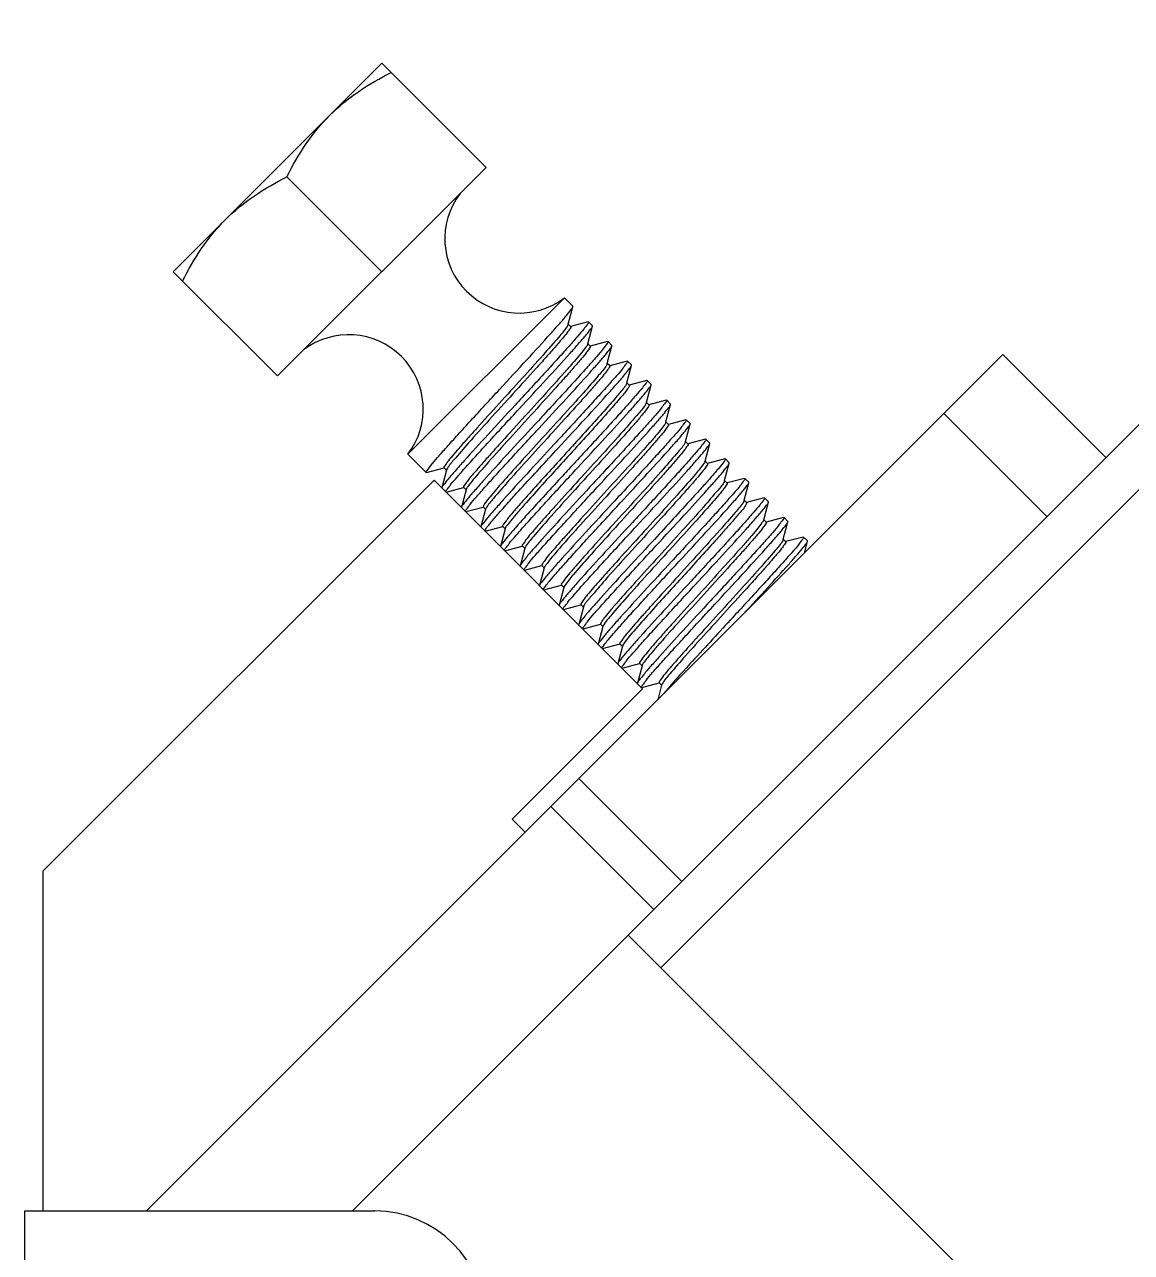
# Model space of a CAD drawing. Extents: x 69728788 to 150676229, y 20327566 to 43663798.
# Drawn here: x 75458370.5 to 75458643.9, y 20754488 to 20754791.3 of the extents above; entities that cross this region are included whole.
import ezdxf

# ---------------------------------------------------------------- set-up
doc = ezdxf.new("R2010")
doc.units = 0
doc.header["$LTSCALE"] = 1000
doc.header["$MEASUREMENT"] = 0
doc.layers.get('0').update_dxf_attribs({"linetype": 'CONTINUOUS'})
doc.layers.add('02___PRT_ALL_AXES', color=7, linetype='CONTINUOUS')
doc.layers.add('03___PRT_ALL_CURVES', color=7, linetype='CONTINUOUS')

msp = doc.modelspace()

# ---------------------------------------------------------------- linework, layer by layer
at = {"color": 7, "linetype": 'Continuous'}
for p, q in [((75458451.44, 20754498.23), (75459859.08, 20755905.86)), ((75459867.12, 20755897.81), (75458527.61, 20754558.3)), ((75458432.96, 20754704.48), (75458484.47, 20754755.99)), ((75458504.75, 20754717.26), (75458505.9, 20754721.59)), ((75458505.9, 20754721.59), (75458505.9, 20754721.69)), ((75458504.73, 20754717.18), (75458504.49, 20754716.72)), ((75458504.73, 20754717.18), (75458504.75, 20754717.26)), ((75458505.36, 20754716.65), (75458504.75, 20754717.26)), ((75458509.66, 20754717.84), (75458505.35, 20754716.69)), ((75458509.66, 20754717.84), (75458509.76, 20754717.83)), ((75458510.73, 20754716.76), (75458510.73, 20754716.86)), ((75458509.58, 20754712.43), (75458510.73, 20754716.76)), ((75458509.56, 20754712.35), (75458509.53, 20754712.29)), ((75458509.56, 20754712.35), (75458509.58, 20754712.43)), ((75458510.19, 20754711.82), (75458509.58, 20754712.43)), ((75458514.49, 20754713.01), (75458510.18, 20754711.86)), ((75458514.41, 20754707.6), (75458515.56, 20754711.93)), ((75458514.49, 20754713.01), (75458514.59, 20754713)), ((75458515.56, 20754711.93), (75458515.56, 20754712.03)), ((75458519.32, 20754708.18), (75458515.01, 20754707.03)), ((75458519.32, 20754708.18), (75458519.42, 20754708.17)), ((75458514.39, 20754707.52), (75458514.22, 20754707.18)), ((75458514.39, 20754707.52), (75458514.41, 20754707.6)), ((75458515.02, 20754706.99), (75458514.41, 20754707.6)), ((75458519.24, 20754702.77), (75458520.39, 20754707.1)), ((75458520.39, 20754707.1), (75458520.39, 20754707.2)), ((75458519.22, 20754702.69), (75458519.24, 20754702.77)), ((75458519.85, 20754702.16), (75458519.24, 20754702.77)), ((75458524.15, 20754703.35), (75458519.84, 20754702.2)), ((75458524.07, 20754697.95), (75458525.22, 20754702.28)), ((75458524.15, 20754703.35), (75458524.25, 20754703.34)), ((75458525.22, 20754702.28), (75458525.21, 20754702.37)), ((75458524.04, 20754697.86), (75458523.93, 20754697.62)), ((75458524.04, 20754697.86), (75458524.07, 20754697.95)), ((75458524.68, 20754697.33), (75458524.07, 20754697.95)), ((75458528.98, 20754698.52), (75458524.67, 20754697.37)), ((75458528.9, 20754693.12), (75458530.05, 20754697.45)), ((75458528.98, 20754698.52), (75458529.08, 20754698.51)), ((75458530.05, 20754697.45), (75458530.04, 20754697.54)), ((75458528.87, 20754693.03), (75458528.9, 20754693.12)), ((75458529.51, 20754692.5), (75458528.9, 20754693.12)), ((75458533.81, 20754693.69), (75458529.5, 20754692.54)), ((75458533.73, 20754688.29), (75458534.88, 20754692.62)), ((75458533.81, 20754693.69), (75458533.91, 20754693.68)), ((75458534.88, 20754692.62), (75458534.87, 20754692.72)), ((75458533.7, 20754688.2), (75458533.64, 20754688.04)), ((75458533.7, 20754688.2), (75458533.73, 20754688.29)), ((75458534.34, 20754687.67), (75458533.73, 20754688.29)), ((75458538.64, 20754688.86), (75458534.33, 20754687.71)), ((75458538.56, 20754683.46), (75458539.71, 20754687.79)), ((75458538.64, 20754688.86), (75458538.74, 20754688.85)), ((75458539.71, 20754687.79), (75458539.7, 20754687.89)), ((75458538.53, 20754683.37), (75458538.56, 20754683.46)), ((75458539.17, 20754682.84), (75458538.56, 20754683.46)), ((75458543.47, 20754684.03), (75458539.16, 20754682.88)), ((75458543.47, 20754684.03), (75458543.57, 20754684.02)), ((75458469.77, 20754680.63), (75458469.68, 20754680.64)), ((75458469.77, 20754680.63), (75458474.08, 20754681.78)), ((75458474.69, 20754681.21), (75458473.53, 20754676.88)), ((75458474.07, 20754681.82), (75458474.69, 20754681.21)), ((75458474.71, 20754681.29), (75458474.69, 20754681.21)), ((75458474.76, 20754681.43), (75458474.71, 20754681.29)), ((75458543.39, 20754678.63), (75458544.54, 20754682.96)), ((75458544.54, 20754682.96), (75458544.53, 20754683.06)), ((75458471.6, 20754678.72), (75458375, 20754582.13)), ((75458523.11, 20754627.21), (75458471.6, 20754678.72)), ((75458543.36, 20754678.54), (75458543.33, 20754678.46)), ((75458543.36, 20754678.54), (75458543.39, 20754678.63)), ((75458544, 20754678.01), (75458543.39, 20754678.63)), ((75458548.3, 20754679.2), (75458543.99, 20754678.05)), ((75458548.21, 20754673.8), (75458549.37, 20754678.13)), ((75458548.3, 20754679.2), (75458548.4, 20754679.19)), ((75458549.37, 20754678.13), (75458549.36, 20754678.23)), ((75458474.6, 20754675.8), (75458478.91, 20754676.95)), ((75458479.52, 20754676.38), (75458478.36, 20754672.05)), ((75458478.9, 20754676.99), (75458479.52, 20754676.38)), ((75458479.54, 20754676.46), (75458479.52, 20754676.38)), ((75458553.13, 20754674.37), (75458548.82, 20754673.22)), ((75458553.13, 20754674.37), (75458553.23, 20754674.36)), ((75458479.43, 20754670.98), (75458483.74, 20754672.12)), ((75458484.35, 20754671.55), (75458483.19, 20754667.22)), ((75458483.73, 20754672.16), (75458484.35, 20754671.55)), ((75458484.37, 20754671.63), (75458484.35, 20754671.55)), ((75458484.47, 20754671.85), (75458484.37, 20754671.63)), ((75458548.19, 20754673.71), (75458548.01, 20754673.34)), ((75458548.19, 20754673.71), (75458548.21, 20754673.8)), ((75458548.83, 20754673.18), (75458548.21, 20754673.8)), ((75458553.04, 20754668.97), (75458554.2, 20754673.3)), ((75458554.2, 20754673.3), (75458554.19, 20754673.4)), ((75458553.02, 20754668.88), (75458553.04, 20754668.97)), ((75458553.66, 20754668.35), (75458553.04, 20754668.97)), ((75458557.96, 20754669.54), (75458553.65, 20754668.39)), ((75458557.87, 20754664.14), (75458559.03, 20754668.47)), ((75458557.96, 20754669.54), (75458558.06, 20754669.53)), ((75458559.03, 20754668.47), (75458559.02, 20754668.57)), ((75458484.26, 20754666.15), (75458488.57, 20754667.29)), ((75458489.18, 20754666.72), (75458488.02, 20754662.39)), ((75458488.56, 20754667.33), (75458489.18, 20754666.72)), ((75458489.2, 20754666.8), (75458489.18, 20754666.72)), ((75458489.09, 20754661.32), (75458493.4, 20754662.47)), ((75458493.39, 20754662.5), (75458494, 20754661.89)), ((75458494.18, 20754662.29), (75458494.03, 20754661.97)), ((75458557.85, 20754664.05), (75458557.73, 20754663.78)), ((75458557.85, 20754664.05), (75458557.87, 20754664.14)), ((75458558.49, 20754663.53), (75458557.87, 20754664.14)), ((75458562.79, 20754664.71), (75458558.48, 20754663.56)), ((75458562.79, 20754664.71), (75458562.89, 20754664.7)), ((75458563.09, 20754660.74), (75458563.86, 20754663.64)), ((75458563.86, 20754663.64), (75458563.85, 20754663.74)), ((75458494, 20754661.89), (75458492.85, 20754657.56)), ((75458494.03, 20754661.97), (75458494, 20754661.89)), ((75458493.92, 20754656.49), (75458498.23, 20754657.64)), ((75458498.83, 20754657.06), (75458497.68, 20754652.73)), ((75458498.22, 20754657.67), (75458498.83, 20754657.06)), ((75458498.86, 20754657.14), (75458498.83, 20754657.06)), ((75458498.87, 20754657.19), (75458498.86, 20754657.14)), ((75458498.75, 20754651.66), (75458503.06, 20754652.81)), ((75458503.66, 20754652.23), (75458502.51, 20754647.9)), ((75458503.05, 20754652.84), (75458503.66, 20754652.23)), ((75458503.69, 20754652.31), (75458503.66, 20754652.23)), ((75458503.91, 20754652.74), (75458503.69, 20754652.31)), ((75458503.58, 20754646.83), (75458507.89, 20754647.98)), ((75458508.49, 20754647.4), (75458507.34, 20754643.07)), ((75458507.88, 20754648.01), (75458508.49, 20754647.4)), ((75458508.52, 20754647.48), (75458508.49, 20754647.4)), ((75458508.56, 20754647.6), (75458508.52, 20754647.48)), ((75458508.41, 20754642), (75458512.72, 20754643.15)), ((75458513.32, 20754642.57), (75458512.17, 20754638.24)), ((75458512.71, 20754643.18), (75458513.32, 20754642.57)), ((75458513.35, 20754642.65), (75458513.32, 20754642.57)), ((75458513.24, 20754637.17), (75458517.55, 20754638.32)), ((75458517.54, 20754638.35), (75458518.15, 20754637.74)), ((75458518.26, 20754638.02), (75458518.17, 20754637.83)), ((75458518.15, 20754637.74), (75458517, 20754633.41)), ((75458518.17, 20754637.83), (75458518.15, 20754637.74)), ((75458518.07, 20754632.34), (75458522.38, 20754633.49)), ((75458522.98, 20754632.91), (75458521.83, 20754628.58)), ((75458522.37, 20754633.52), (75458522.98, 20754632.91)), ((75458523, 20754633), (75458522.98, 20754632.91)), ((75458490.91, 20754595.01), (75458523.11, 20754627.21)), ((75458522.9, 20754627.51), (75458527.21, 20754628.66)), ((75458527.81, 20754628.08), (75458526.86, 20754624.52)), ((75458527.2, 20754628.7), (75458527.81, 20754628.08)), ((75458527.83, 20754628.17), (75458527.81, 20754628.08)), ((75458527.97, 20754628.46), (75458527.83, 20754628.17)), ((75458400.57, 20754498.23), (75458500.48, 20754598.13)), ((75458375, 20754582.13), (75458375, 20754498.23)), ((75458519.56, 20754566.35), (75458664.45, 20754421.46)), ((75458370.45, 20754498.23), (75458370.45, 20754470.91)), ((75458370.45, 20754498.23), (75458456.96, 20754498.23))]:
    msp.add_line(p, q, dxfattribs=at)
msp.add_arc((75458456.96, 20754470.91), 27.32, 0, 90, dxfattribs=at)
for points, knots in [([(75458487.79, 20754701.17), (75458490.05, 20754703.62), (75458494.27, 20754708.19), (75458499.24, 20754713.62), (75458502.48, 20754717.28), (75458504.21, 20754719.24), (75458505.26, 20754720.62), (75458505.83, 20754721.32), (75458505.9, 20754721.59)], [0, 0, 0, 0, 0.366987, 0.682924, 0.80758, 0.903953, 0.968736, 1, 1, 1, 1]), ([(75458509.76, 20754717.83), (75458509.89, 20754717.69), (75458509.17, 20754716.93), (75458508.51, 20754715.86), (75458506.72, 20754713.87), (75458504.56, 20754711.39), (75458501.79, 20754708.34), (75458497.46, 20754703.59), (75458494.02, 20754699.87), (75458491.65, 20754697.3)], [0, 0, 0, 0, 0.020708, 0.077983, 0.170431, 0.294627, 0.445851, 0.618321, 1, 1, 1, 1]), ([(75458504.49, 20754716.72), (75458503.88, 20754715.79), (75458501.85, 20754713.44), (75458498.15, 20754709.18), (75458493.19, 20754703.73), (75458487.74, 20754697.74), (75458483.2, 20754692.75), (75458479.9, 20754689.07), (75458477.84, 20754686.74), (75458476.24, 20754684.85), (75458474.95, 20754683.34), (75458474.44, 20754682.53), (75458473.97, 20754681.92), (75458474.07, 20754681.82)], [0, 0, 0, 0, 0.072363, 0.199916, 0.366036, 0.548896, 0.724445, 0.80214, 0.869602, 0.924606, 0.965356, 0.990588, 1, 1, 1, 1]), ([(75458505.36, 20754716.65), (75458505.47, 20754716.54), (75458504.96, 20754715.9), (75458504.43, 20754715.05), (75458503.06, 20754713.45), (75458501.37, 20754711.47), (75458499.2, 20754709.02), (75458495.75, 20754705.18), (75458491.05, 20754700.02), (75458485.48, 20754693.9), (75458480.52, 20754688.47), (75458477.09, 20754684.38), (75458475.17, 20754682.27), (75458474.76, 20754681.43)], [0, 0, 0, 0, 0.009839, 0.036333, 0.079083, 0.136673, 0.207107, 0.287924, 0.469092, 0.654946, 0.819591, 0.940125, 1, 1, 1, 1]), ([(75458492.62, 20754696.34), (75458494.88, 20754698.79), (75458499.1, 20754703.36), (75458504.07, 20754708.79), (75458507.31, 20754712.45), (75458509.04, 20754714.41), (75458510.09, 20754715.79), (75458510.66, 20754716.49), (75458510.73, 20754716.76)], [0, 0, 0, 0, 0.366985, 0.682926, 0.807582, 0.903954, 0.968735, 1, 1, 1, 1]), ([(75458509.53, 20754712.29), (75458509.42, 20754712), (75458508.89, 20754711.29), (75458507.22, 20754709.16), (75458503.91, 20754705.43), (75458499.03, 20754699.99), (75458493.42, 20754693.84), (75458488.67, 20754688.63), (75458485.17, 20754684.73), (75458482.97, 20754682.25), (75458481.25, 20754680.24), (75458479.86, 20754678.62), (75458479.31, 20754677.75), (75458478.79, 20754677.1), (75458478.9, 20754676.99)], [0, 0, 0, 0, 0.01954, 0.055965, 0.174215, 0.338344, 0.525128, 0.70809, 0.789909, 0.861301, 0.919725, 0.963121, 0.990022, 1, 1, 1, 1]), ([(75458510.19, 20754711.82), (75458510.3, 20754711.71), (75458509.77, 20754711.05), (75458509.22, 20754710.17), (75458507.8, 20754708.52), (75458506.05, 20754706.47), (75458503.81, 20754703.95), (75458500.27, 20754700.01), (75458495.47, 20754694.74), (75458489.83, 20754688.55), (75458485.47, 20754683.72), (75458482.6, 20754680.44), (75458481.07, 20754678.65), (75458480.12, 20754677.39), (75458479.61, 20754676.72), (75458479.54, 20754676.46)], [0, 0, 0, 0, 0.010127, 0.037465, 0.081553, 0.140871, 0.213288, 0.296179, 0.481055, 0.668827, 0.832398, 0.897509, 0.948219, 0.982731, 1, 1, 1, 1]), ([(75458514.59, 20754713), (75458514.72, 20754712.86), (75458514, 20754712.1), (75458513.34, 20754711.03), (75458511.55, 20754709.04), (75458509.39, 20754706.56), (75458506.62, 20754703.51), (75458502.29, 20754698.76), (75458498.85, 20754695.04), (75458496.48, 20754692.47)], [0, 0, 0, 0, 0.020698, 0.077963, 0.170406, 0.294601, 0.445828, 0.618308, 1, 1, 1, 1]), ([(75458497.45, 20754691.51), (75458499.71, 20754693.96), (75458503.93, 20754698.53), (75458508.9, 20754703.96), (75458512.14, 20754707.62), (75458513.86, 20754709.58), (75458514.91, 20754710.96), (75458515.49, 20754711.66), (75458515.56, 20754711.93)], [0, 0, 0, 0, 0.366983, 0.682928, 0.807583, 0.903953, 0.968735, 1, 1, 1, 1]), ([(75458519.42, 20754708.17), (75458519.55, 20754708.04), (75458518.83, 20754707.27), (75458518.17, 20754706.2), (75458516.38, 20754704.21), (75458514.22, 20754701.73), (75458511.45, 20754698.68), (75458507.12, 20754693.93), (75458503.68, 20754690.21), (75458501.31, 20754687.64)], [0, 0, 0, 0, 0.020684, 0.077939, 0.170374, 0.294568, 0.445799, 0.618289, 1, 1, 1, 1]), ([(75458514.22, 20754707.18), (75458513.66, 20754706.27), (75458511.68, 20754703.98), (75458508.04, 20754699.77), (75458503.09, 20754694.33), (75458497.6, 20754688.3), (75458493.01, 20754683.26), (75458489.66, 20754679.52), (75458487.57, 20754677.16), (75458485.94, 20754675.24), (75458484.63, 20754673.71), (75458484.11, 20754672.88), (75458483.63, 20754672.27), (75458483.73, 20754672.16)], [0, 0, 0, 0, 0.068613, 0.194078, 0.359772, 0.543536, 0.720764, 0.79939, 0.867737, 0.92351, 0.964855, 0.990462, 1, 1, 1, 1]), ([(75458515.02, 20754706.99), (75458515.13, 20754706.88), (75458514.63, 20754706.26), (75458514.1, 20754705.41), (75458512.76, 20754703.84), (75458511.1, 20754701.89), (75458508.96, 20754699.48), (75458505.56, 20754695.69), (75458500.9, 20754690.58), (75458495.37, 20754684.5), (75458490.41, 20754679.06), (75458486.88, 20754674.92), (75458484.94, 20754672.72), (75458484.47, 20754671.85)], [0, 0, 0, 0, 0.009704, 0.035798, 0.077917, 0.13469, 0.204187, 0.284019, 0.463422, 0.648344, 0.813467, 0.936218, 1, 1, 1, 1]), ([(75458502.27, 20754686.68), (75458504.54, 20754689.13), (75458508.76, 20754693.7), (75458513.73, 20754699.13), (75458516.97, 20754702.79), (75458518.69, 20754704.75), (75458519.74, 20754706.13), (75458520.32, 20754706.83), (75458520.39, 20754707.1)], [0, 0, 0, 0, 0.366983, 0.68293, 0.807584, 0.903952, 0.968735, 1, 1, 1, 1]), ([(75458519.22, 20754702.69), (75458519.09, 20754702.24), (75458518.06, 20754701.09), (75458516.28, 20754698.79), (75458513.37, 20754695.56), (75458509.8, 20754691.56), (75458505.74, 20754687.11), (75458500.34, 20754681.17), (75458496.32, 20754676.76), (75458493.77, 20754673.88)], [0, 0, 0, 0, 0.036598, 0.115229, 0.230387, 0.373585, 0.534194, 0.700279, 1, 1, 1, 1]), ([(75458519.85, 20754702.16), (75458519.92, 20754702.1), (75458519.69, 20754701.7), (75458519.36, 20754701.19), (75458518.61, 20754700.23), (75458517.13, 20754698.44), (75458514.6, 20754695.55), (75458511, 20754691.53), (75458506.84, 20754686.96), (75458501.24, 20754680.82), (75458497.07, 20754676.23), (75458494.42, 20754673.24)], [0, 0, 0, 0, 0.00729, 0.025884, 0.056015, 0.097174, 0.209186, 0.353094, 0.517433, 0.689084, 1, 1, 1, 1]), ([(75458524.25, 20754703.34), (75458524.38, 20754703.21), (75458523.66, 20754702.44), (75458523, 20754701.37), (75458521.21, 20754699.38), (75458519.05, 20754696.9), (75458516.28, 20754693.85), (75458511.95, 20754689.1), (75458508.5, 20754685.38), (75458506.14, 20754682.81)], [0, 0, 0, 0, 0.020669, 0.077915, 0.170343, 0.294534, 0.445768, 0.618267, 1, 1, 1, 1]), ([(75458507.1, 20754681.85), (75458509.37, 20754684.3), (75458513.59, 20754688.87), (75458518.56, 20754694.3), (75458521.8, 20754697.96), (75458523.52, 20754699.93), (75458524.57, 20754701.3), (75458525.15, 20754702), (75458525.22, 20754702.28)], [0, 0, 0, 0, 0.366984, 0.682931, 0.807584, 0.903951, 0.968735, 1, 1, 1, 1]), ([(75458469.68, 20754680.64), (75458469.54, 20754680.78), (75458470.27, 20754681.54), (75458470.92, 20754682.61), (75458472.71, 20754684.6), (75458474.87, 20754687.08), (75458477.64, 20754690.13), (75458481.98, 20754694.88), (75458485.42, 20754698.6), (75458487.79, 20754701.17)], [0, 0, 0, 0, 0.02071, 0.077986, 0.170436, 0.294633, 0.445854, 0.618323, 1, 1, 1, 1]), ([(75458491.65, 20754697.3), (75458489.38, 20754694.85), (75458485.17, 20754690.28), (75458480.19, 20754684.85), (75458476.96, 20754681.19), (75458475.23, 20754679.23), (75458474.18, 20754677.85), (75458473.61, 20754677.15), (75458473.53, 20754676.88)], [0, 0, 0, 0, 0.366988, 0.682923, 0.807579, 0.903953, 0.968736, 1, 1, 1, 1]), ([(75458474.51, 20754675.81), (75458474.37, 20754675.95), (75458475.09, 20754676.71), (75458475.75, 20754677.78), (75458477.54, 20754679.77), (75458479.7, 20754682.25), (75458482.47, 20754685.3), (75458486.81, 20754690.05), (75458490.25, 20754693.77), (75458492.62, 20754696.34)], [0, 0, 0, 0, 0.020667, 0.077912, 0.170345, 0.29454, 0.445769, 0.618261, 1, 1, 1, 1]), ([(75458523.93, 20754697.62), (75458523.44, 20754696.74), (75458521.49, 20754694.53), (75458517.94, 20754690.37), (75458512.98, 20754684.93), (75458507.46, 20754678.86), (75458502.82, 20754673.76), (75458499.42, 20754669.98), (75458497.3, 20754667.58), (75458495.64, 20754665.63), (75458494.3, 20754664.07), (75458493.78, 20754663.23), (75458493.29, 20754662.61), (75458493.39, 20754662.5)], [0, 0, 0, 0, 0.064794, 0.188115, 0.35336, 0.53804, 0.716986, 0.796565, 0.865821, 0.922384, 0.964339, 0.990331, 1, 1, 1, 1]), ([(75458524.68, 20754697.33), (75458524.79, 20754697.23), (75458524.3, 20754696.61), (75458523.78, 20754695.78), (75458522.47, 20754694.24), (75458520.83, 20754692.31), (75458518.73, 20754689.94), (75458515.37, 20754686.19), (75458510.76, 20754681.14), (75458505.26, 20754675.1), (75458500.31, 20754669.65), (75458496.69, 20754665.46), (75458494.72, 20754663.19), (75458494.18, 20754662.29)], [0, 0, 0, 0, 0.009572, 0.035279, 0.076782, 0.13276, 0.201343, 0.280216, 0.457891, 0.641893, 0.807471, 0.932381, 1, 1, 1, 1]), ([(75458529.08, 20754698.51), (75458529.21, 20754698.38), (75458528.49, 20754697.61), (75458527.83, 20754696.54), (75458526.04, 20754694.55), (75458523.88, 20754692.07), (75458521.11, 20754689.02), (75458516.78, 20754684.27), (75458513.33, 20754680.55), (75458510.97, 20754677.99)], [0, 0, 0, 0, 0.020662, 0.077903, 0.170328, 0.294517, 0.445753, 0.618256, 1, 1, 1, 1]), ([(75458511.93, 20754677.02), (75458514.2, 20754679.47), (75458518.42, 20754684.05), (75458523.39, 20754689.47), (75458526.63, 20754693.13), (75458528.35, 20754695.1), (75458529.4, 20754696.47), (75458529.98, 20754697.17), (75458530.05, 20754697.45)], [0, 0, 0, 0, 0.366987, 0.682933, 0.807584, 0.903951, 0.968735, 1, 1, 1, 1]), ([(75458528.87, 20754693.03), (75458528.8, 20754692.77), (75458528.3, 20754692.11), (75458527.34, 20754690.84), (75458525.81, 20754689.05), (75458522.94, 20754685.77), (75458518.58, 20754680.94), (75458512.94, 20754674.75), (75458508.15, 20754669.49), (75458504.6, 20754665.54), (75458502.36, 20754663.02), (75458500.61, 20754660.97), (75458499.19, 20754659.32), (75458498.64, 20754658.44), (75458498.11, 20754657.78), (75458498.22, 20754657.67)], [0, 0, 0, 0, 0.017269, 0.051782, 0.102491, 0.167602, 0.331174, 0.518945, 0.703821, 0.786712, 0.859129, 0.918447, 0.962535, 0.989873, 1, 1, 1, 1]), ([(75458533.91, 20754693.68), (75458534.04, 20754693.55), (75458533.32, 20754692.78), (75458532.66, 20754691.71), (75458530.87, 20754689.72), (75458528.71, 20754687.24), (75458525.94, 20754684.19), (75458521.6, 20754679.44), (75458518.16, 20754675.72), (75458515.8, 20754673.16)], [0, 0, 0, 0, 0.020647, 0.077877, 0.170297, 0.294484, 0.445721, 0.618232, 1, 1, 1, 1]), ([(75458516.76, 20754672.19), (75458519.03, 20754674.65), (75458523.25, 20754679.22), (75458528.22, 20754684.64), (75458531.46, 20754688.3), (75458533.18, 20754690.27), (75458534.23, 20754691.64), (75458534.81, 20754692.34), (75458534.88, 20754692.62)], [0, 0, 0, 0, 0.366981, 0.682918, 0.807573, 0.903946, 0.968734, 1, 1, 1, 1]), ([(75458496.48, 20754692.47), (75458494.21, 20754690.02), (75458489.99, 20754685.45), (75458485.02, 20754680.02), (75458481.79, 20754676.36), (75458480.06, 20754674.4), (75458479.01, 20754673.02), (75458478.43, 20754672.32), (75458478.36, 20754672.05)], [0, 0, 0, 0, 0.366988, 0.68292, 0.807576, 0.903951, 0.968736, 1, 1, 1, 1]), ([(75458479.33, 20754670.98), (75458479.2, 20754671.11), (75458479.92, 20754671.89), (75458480.58, 20754672.95), (75458482.37, 20754674.94), (75458484.53, 20754677.42), (75458487.3, 20754680.47), (75458491.64, 20754685.22), (75458495.08, 20754688.94), (75458497.45, 20754691.51)], [0, 0, 0, 0, 0.020643, 0.077871, 0.170296, 0.294488, 0.445722, 0.618227, 1, 1, 1, 1]), ([(75458529.51, 20754692.5), (75458529.62, 20754692.39), (75458529.1, 20754691.74), (75458528.55, 20754690.87), (75458527.15, 20754689.24), (75458525.43, 20754687.22), (75458523.21, 20754684.73), (75458519.7, 20754680.82), (75458514.95, 20754675.59), (75458509.32, 20754669.44), (75458504.44, 20754664), (75458501.14, 20754660.28), (75458499.5, 20754658.17), (75458498.97, 20754657.47), (75458498.87, 20754657.19)], [0, 0, 0, 0, 0.010015, 0.037025, 0.080594, 0.139241, 0.210889, 0.292975, 0.476415, 0.663447, 0.827439, 0.945083, 0.98103, 1, 1, 1, 1]), ([(75458501.31, 20754687.64), (75458499.04, 20754685.19), (75458494.82, 20754680.62), (75458489.85, 20754675.19), (75458486.62, 20754671.53), (75458484.89, 20754669.57), (75458483.84, 20754668.2), (75458483.26, 20754667.49), (75458483.19, 20754667.22)], [0, 0, 0, 0, 0.366986, 0.682919, 0.807573, 0.903948, 0.968735, 1, 1, 1, 1]), ([(75458490.37, 20754673.69), (75458491.24, 20754674.66), (75458495.19, 20754679.01), (75458499.17, 20754683.32), (75458502.27, 20754686.68)], [0, 0, 0, 0, 0.222026, 1, 1, 1, 1]), ([(75458533.64, 20754688.04), (75458533.21, 20754687.2), (75458531.29, 20754685.06), (75458527.83, 20754680.96), (75458522.87, 20754675.53), (75458517.32, 20754669.42), (75458512.63, 20754664.27), (75458509.19, 20754660.44), (75458507.02, 20754658), (75458505.34, 20754656.03), (75458503.98, 20754654.44), (75458503.45, 20754653.59), (75458502.94, 20754652.95), (75458503.05, 20754652.84)], [0, 0, 0, 0, 0.060905, 0.182025, 0.346798, 0.532407, 0.713109, 0.793665, 0.863852, 0.921226, 0.963809, 0.990197, 1, 1, 1, 1]), ([(75458534.34, 20754687.67), (75458534.44, 20754687.57), (75458533.97, 20754686.96), (75458533.46, 20754686.15), (75458532.17, 20754684.63), (75458530.56, 20754682.73), (75458528.49, 20754680.4), (75458525.17, 20754676.7), (75458520.62, 20754671.7), (75458515.16, 20754665.7), (75458510.2, 20754660.25), (75458506.51, 20754656), (75458504.5, 20754653.67), (75458503.91, 20754652.74)], [0, 0, 0, 0, 0.009444, 0.034774, 0.075678, 0.130881, 0.198573, 0.27651, 0.452495, 0.635591, 0.801601, 0.928613, 1, 1, 1, 1]), ([(75458538.74, 20754688.85), (75458538.87, 20754688.72), (75458538.15, 20754687.95), (75458537.49, 20754686.88), (75458535.7, 20754684.89), (75458533.54, 20754682.41), (75458530.77, 20754679.36), (75458526.43, 20754674.61), (75458522.99, 20754670.89), (75458520.63, 20754668.33)], [0, 0, 0, 0, 0.020637, 0.077863, 0.170285, 0.294476, 0.445717, 0.618224, 1, 1, 1, 1]), ([(75458521.59, 20754667.36), (75458523.86, 20754669.82), (75458528.08, 20754674.39), (75458533.05, 20754679.81), (75458536.29, 20754683.47), (75458538.01, 20754685.44), (75458539.06, 20754686.81), (75458539.64, 20754687.51), (75458539.71, 20754687.79)], [0, 0, 0, 0, 0.366981, 0.682918, 0.807574, 0.903948, 0.968733, 1, 1, 1, 1]), ([(75458543.57, 20754684.02), (75458543.43, 20754683.47), (75458542.64, 20754682.57), (75458541.22, 20754680.82), (75458539.33, 20754678.67), (75458537.04, 20754676.12), (75458533.97, 20754672.74), (75458530.11, 20754668.53), (75458527.01, 20754665.17), (75458525.46, 20754663.5)], [0, 0, 0, 0, 0.062064, 0.124651, 0.249664, 0.374711, 0.499771, 0.749885, 1, 1, 1, 1]), ([(75458488.99, 20754661.32), (75458488.86, 20754661.46), (75458489.58, 20754662.23), (75458490.24, 20754663.29), (75458492.03, 20754665.28), (75458494.19, 20754667.76), (75458496.96, 20754670.81), (75458501.3, 20754675.56), (75458504.74, 20754679.29), (75458507.1, 20754681.85)], [0, 0, 0, 0, 0.020677, 0.077925, 0.170353, 0.29454, 0.445769, 0.618265, 1, 1, 1, 1]), ([(75458506.14, 20754682.81), (75458505.06, 20754681.65), (75458501.08, 20754677.33), (75458497.1, 20754673.01), (75458494.23, 20754669.83)], [0, 0, 0, 0, 0.270234, 1, 1, 1, 1]), ([(75458538.27, 20754682.89), (75458537.65, 20754681.94), (75458535.62, 20754679.57), (75458531.89, 20754675.3), (75458526.94, 20754669.85), (75458521.49, 20754663.87), (75458516.97, 20754658.9), (75458513.68, 20754655.23), (75458511.63, 20754652.91), (75458510.03, 20754651.03), (75458508.75, 20754649.53), (75458508.24, 20754648.72), (75458507.78, 20754648.12), (75458507.88, 20754648.01)], [0, 0, 0, 0, 0.073333, 0.201425, 0.367653, 0.550278, 0.725393, 0.802849, 0.870083, 0.924888, 0.965485, 0.990621, 1, 1, 1, 1]), ([(75458539.17, 20754682.84), (75458539.28, 20754682.73), (75458538.77, 20754682.09), (75458538.23, 20754681.24), (75458536.86, 20754679.63), (75458535.16, 20754677.64), (75458532.98, 20754675.19), (75458529.51, 20754671.33), (75458524.8, 20754666.16), (75458519.23, 20754660.02), (75458514.27, 20754654.6), (75458510.87, 20754650.53), (75458508.95, 20754648.43), (75458508.56, 20754647.6)], [0, 0, 0, 0, 0.009875, 0.036476, 0.079395, 0.137203, 0.207888, 0.288966, 0.470604, 0.656703, 0.821217, 0.941161, 1, 1, 1, 1]), ([(75458526.42, 20754662.53), (75458528.69, 20754664.99), (75458532.91, 20754669.56), (75458537.88, 20754674.98), (75458541.12, 20754678.64), (75458542.84, 20754680.61), (75458543.89, 20754681.98), (75458544.47, 20754682.68), (75458544.54, 20754682.96)], [0, 0, 0, 0, 0.366997, 0.682942, 0.807592, 0.903957, 0.968736, 1, 1, 1, 1]), ([(75458510.97, 20754677.99), (75458508.7, 20754675.53), (75458504.48, 20754670.96), (75458499.51, 20754665.53), (75458496.27, 20754661.87), (75458494.55, 20754659.91), (75458493.5, 20754658.54), (75458492.92, 20754657.83), (75458492.85, 20754657.56)], [0, 0, 0, 0, 0.366997, 0.682943, 0.807592, 0.903957, 0.968736, 1, 1, 1, 1]), ([(75458543.33, 20754678.46), (75458542.99, 20754677.64), (75458541.07, 20754675.59), (75458537.73, 20754671.54), (75458532.75, 20754666.13), (75458527.18, 20754659.97), (75458522.44, 20754654.78), (75458518.95, 20754650.9), (75458516.75, 20754648.42), (75458515.04, 20754646.42), (75458513.66, 20754644.8), (75458513.11, 20754643.94), (75458512.6, 20754643.29), (75458512.71, 20754643.18)], [0, 0, 0, 0, 0.056946, 0.175806, 0.340082, 0.526631, 0.709129, 0.790687, 0.86183, 0.920036, 0.963264, 0.990058, 1, 1, 1, 1]), ([(75458544, 20754678.01), (75458544.1, 20754677.91), (75458543.64, 20754677.31), (75458543.13, 20754676.51), (75458541.87, 20754675.02), (75458540.29, 20754673.15), (75458538.25, 20754670.85), (75458534.98, 20754667.2), (75458530.48, 20754662.26), (75458525.05, 20754656.3), (75458520.1, 20754650.85), (75458516.35, 20754646.55), (75458514.29, 20754644.16), (75458513.64, 20754643.2)], [0, 0, 0, 0, 0.009321, 0.034283, 0.074605, 0.129053, 0.195876, 0.272899, 0.447232, 0.629433, 0.795853, 0.924913, 1, 1, 1, 1]), ([(75458548.4, 20754679.19), (75458548.53, 20754679.06), (75458547.81, 20754678.29), (75458547.15, 20754677.22), (75458545.36, 20754675.23), (75458543.2, 20754672.75), (75458540.43, 20754669.7), (75458536.09, 20754664.95), (75458532.65, 20754661.23), (75458530.29, 20754658.67)], [0, 0, 0, 0, 0.020677, 0.077926, 0.170354, 0.294542, 0.44577, 0.618266, 1, 1, 1, 1]), ([(75458531.25, 20754657.7), (75458533.52, 20754660.16), (75458537.74, 20754664.73), (75458542.71, 20754670.15), (75458545.95, 20754673.81), (75458547.67, 20754675.78), (75458548.72, 20754677.15), (75458549.3, 20754677.85), (75458549.37, 20754678.13)], [0, 0, 0, 0, 0.366996, 0.682936, 0.807588, 0.903956, 0.968736, 1, 1, 1, 1]), ([(75458493.82, 20754656.49), (75458493.69, 20754656.63), (75458494.41, 20754657.4), (75458495.07, 20754658.46), (75458496.86, 20754660.45), (75458499.02, 20754662.93), (75458501.79, 20754665.98), (75458506.13, 20754670.73), (75458509.57, 20754674.46), (75458511.93, 20754677.02)], [0, 0, 0, 0, 0.020636, 0.077861, 0.170284, 0.294476, 0.445717, 0.618224, 1, 1, 1, 1]), ([(75458553.23, 20754674.36), (75458553.36, 20754674.23), (75458552.64, 20754673.46), (75458551.98, 20754672.39), (75458550.19, 20754670.4), (75458548.03, 20754667.92), (75458545.26, 20754664.87), (75458540.92, 20754660.12), (75458537.48, 20754656.4), (75458535.12, 20754653.84)], [0, 0, 0, 0, 0.020702, 0.07797, 0.17041, 0.294601, 0.445822, 0.618302, 1, 1, 1, 1]), ([(75458484.16, 20754666.15), (75458484.12, 20754666.2), (75458484.26, 20754666.48), (75458484.49, 20754666.85), (75458485, 20754667.52), (75458486.04, 20754668.79), (75458487.86, 20754670.9), (75458489.45, 20754672.68), (75458490.37, 20754673.69)], [0, 0, 0, 0, 0.020473, 0.071251, 0.153643, 0.267032, 0.581395, 1, 1, 1, 1]), ([(75458493.77, 20754673.88), (75458493, 20754673), (75458491.7, 20754671.49), (75458489.85, 20754669.41), (75458489.16, 20754668.29), (75458488.42, 20754667.47), (75458488.56, 20754667.33)], [0, 0, 0, 0, 0.418313, 0.732577, 0.928543, 1, 1, 1, 1]), ([(75458494.42, 20754673.24), (75458493.7, 20754672.43), (75458492.45, 20754670.99), (75458490.82, 20754669.1), (75458489.81, 20754667.77), (75458489.27, 20754667.08), (75458489.2, 20754666.8)], [0, 0, 0, 0, 0.388507, 0.691543, 0.897634, 1, 1, 1, 1]), ([(75458515.8, 20754673.16), (75458513.53, 20754670.7), (75458509.31, 20754666.13), (75458504.34, 20754660.7), (75458501.1, 20754657.05), (75458499.38, 20754655.08), (75458498.33, 20754653.71), (75458497.75, 20754653), (75458497.68, 20754652.73)], [0, 0, 0, 0, 0.36698, 0.682916, 0.807571, 0.903946, 0.968734, 1, 1, 1, 1]), ([(75458498.65, 20754651.66), (75458498.52, 20754651.8), (75458499.24, 20754652.57), (75458499.9, 20754653.63), (75458501.69, 20754655.62), (75458503.85, 20754658.1), (75458506.62, 20754661.15), (75458510.96, 20754665.9), (75458514.4, 20754669.63), (75458516.76, 20754672.19)], [0, 0, 0, 0, 0.020641, 0.077866, 0.170284, 0.29447, 0.445708, 0.618221, 1, 1, 1, 1]), ([(75458548.01, 20754673.34), (75458547.44, 20754672.43), (75458545.44, 20754670.12), (75458541.79, 20754665.9), (75458536.83, 20754660.45), (75458531.35, 20754654.43), (75458526.78, 20754649.41), (75458523.44, 20754645.69), (75458521.35, 20754643.33), (75458519.73, 20754641.42), (75458518.43, 20754639.89), (75458517.91, 20754639.07), (75458517.44, 20754638.46), (75458517.54, 20754638.35)], [0, 0, 0, 0, 0.069601, 0.195619, 0.361426, 0.544952, 0.721738, 0.800117, 0.868231, 0.9238, 0.964988, 0.990495, 1, 1, 1, 1]), ([(75458548.83, 20754673.18), (75458548.61, 20754672.24), (75458547.1, 20754670.81), (75458545.35, 20754668.55), (75458543.38, 20754666.38), (75458540.81, 20754663.47), (75458537.54, 20754659.88), (75458533.61, 20754655.56), (75458529.69, 20754651.25), (75458525.76, 20754646.94), (75458521.93, 20754642.56), (75458519.29, 20754639.67), (75458518.26, 20754638.02)], [0, 0, 0, 0, 0.062165, 0.12459, 0.187167, 0.249685, 0.374758, 0.499826, 0.624895, 0.749962, 0.87503, 1, 1, 1, 1]), ([(75458536.08, 20754652.87), (75458538.35, 20754655.33), (75458542.57, 20754659.9), (75458547.54, 20754665.32), (75458550.77, 20754668.98), (75458552.5, 20754670.95), (75458553.55, 20754672.32), (75458554.13, 20754673.02), (75458554.2, 20754673.3)], [0, 0, 0, 0, 0.366987, 0.682919, 0.807575, 0.90395, 0.968735, 1, 1, 1, 1]), ([(75458494.23, 20754669.83), (75458493.38, 20754668.88), (75458491.88, 20754667.2), (75458489.94, 20754665), (75458488.76, 20754663.47), (75458488.1, 20754662.69), (75458488.02, 20754662.39)], [0, 0, 0, 0, 0.393038, 0.697875, 0.902592, 1, 1, 1, 1]), ([(75458520.63, 20754668.33), (75458518.36, 20754665.87), (75458514.14, 20754661.3), (75458509.17, 20754655.87), (75458505.93, 20754652.22), (75458504.21, 20754650.25), (75458503.16, 20754648.88), (75458502.58, 20754648.17), (75458502.51, 20754647.9)], [0, 0, 0, 0, 0.366989, 0.682934, 0.807583, 0.903951, 0.968735, 1, 1, 1, 1]), ([(75458553.02, 20754668.88), (75458552.95, 20754668.62), (75458552.44, 20754667.96), (75458551.49, 20754666.7), (75458549.96, 20754664.91), (75458547.09, 20754661.62), (75458542.73, 20754656.79), (75458537.09, 20754650.6), (75458532.29, 20754645.34), (75458528.75, 20754641.39), (75458526.51, 20754638.87), (75458524.76, 20754636.82), (75458523.34, 20754635.18), (75458522.79, 20754634.29), (75458522.26, 20754633.64), (75458522.37, 20754633.52)], [0, 0, 0, 0, 0.017269, 0.051782, 0.102491, 0.167603, 0.331174, 0.518945, 0.70382, 0.786711, 0.859128, 0.918447, 0.962535, 0.989873, 1, 1, 1, 1]), ([(75458553.66, 20754668.35), (75458553.77, 20754668.24), (75458553.24, 20754667.59), (75458552.68, 20754666.7), (75458551.27, 20754665.05), (75458549.52, 20754663.01), (75458547.28, 20754660.49), (75458543.73, 20754656.54), (75458538.94, 20754651.28), (75458533.3, 20754645.09), (75458528.93, 20754640.26), (75458526.07, 20754636.97), (75458524.53, 20754635.18), (75458523.58, 20754633.92), (75458523.07, 20754633.26), (75458523, 20754633)], [0, 0, 0, 0, 0.010127, 0.037465, 0.081553, 0.140871, 0.213288, 0.296179, 0.481055, 0.668826, 0.832398, 0.897509, 0.948218, 0.982731, 1, 1, 1, 1]), ([(75458558.06, 20754669.53), (75458558.19, 20754669.4), (75458557.47, 20754668.63), (75458556.81, 20754667.56), (75458555.02, 20754665.57), (75458552.86, 20754663.09), (75458550.09, 20754660.04), (75458545.75, 20754655.29), (75458542.31, 20754651.57), (75458539.95, 20754649.01)], [0, 0, 0, 0, 0.020656, 0.077893, 0.170323, 0.294517, 0.445748, 0.618245, 1, 1, 1, 1]), ([(75458540.91, 20754648.04), (75458543.18, 20754650.5), (75458547.4, 20754655.07), (75458552.37, 20754660.5), (75458555.6, 20754664.15), (75458557.33, 20754666.12), (75458558.38, 20754667.49), (75458558.96, 20754668.19), (75458559.03, 20754668.47)], [0, 0, 0, 0, 0.366988, 0.682921, 0.807576, 0.903951, 0.968736, 1, 1, 1, 1]), ([(75458503.48, 20754646.83), (75458503.35, 20754646.97), (75458504.07, 20754647.74), (75458504.73, 20754648.8), (75458506.52, 20754650.79), (75458508.68, 20754653.27), (75458511.45, 20754656.32), (75458515.79, 20754661.08), (75458519.23, 20754664.8), (75458521.59, 20754667.36)], [0, 0, 0, 0, 0.020648, 0.077878, 0.170298, 0.294485, 0.445723, 0.618233, 1, 1, 1, 1]), ([(75458525.46, 20754663.5), (75458523.19, 20754661.04), (75458518.97, 20754656.47), (75458514, 20754651.04), (75458510.76, 20754647.39), (75458509.04, 20754645.42), (75458507.99, 20754644.05), (75458507.41, 20754643.34), (75458507.34, 20754643.07)], [0, 0, 0, 0, 0.366987, 0.682933, 0.807584, 0.903951, 0.968735, 1, 1, 1, 1]), ([(75458508.31, 20754642.01), (75458508.18, 20754642.14), (75458508.9, 20754642.91), (75458509.56, 20754643.98), (75458511.35, 20754645.96), (75458513.51, 20754648.45), (75458516.28, 20754651.49), (75458520.62, 20754656.25), (75458524.06, 20754659.97), (75458526.42, 20754662.53)], [0, 0, 0, 0, 0.020663, 0.077904, 0.170329, 0.294518, 0.445754, 0.618257, 1, 1, 1, 1]), ([(75458557.73, 20754663.78), (75458557.22, 20754662.9), (75458555.26, 20754660.67), (75458551.68, 20754656.5), (75458546.73, 20754651.05), (75458541.21, 20754644.99), (75458536.58, 20754639.91), (75458533.2, 20754636.14), (75458531.08, 20754633.75), (75458529.43, 20754631.82), (75458528.11, 20754630.26), (75458527.58, 20754629.42), (75458527.09, 20754628.8), (75458527.2, 20754628.7)], [0, 0, 0, 0, 0.0658, 0.189689, 0.355054, 0.539493, 0.717985, 0.797312, 0.866327, 0.922682, 0.964476, 0.990366, 1, 1, 1, 1]), ([(75458558.49, 20754663.53), (75458558.59, 20754663.42), (75458558.11, 20754662.8), (75458557.58, 20754661.97), (75458556.26, 20754660.42), (75458554.62, 20754658.49), (75458552.5, 20754656.1), (75458549.13, 20754652.34), (75458544.52, 20754647.27), (75458539.01, 20754641.22), (75458534.05, 20754635.78), (75458530.46, 20754631.6), (75458528.5, 20754629.35), (75458527.97, 20754628.46)], [0, 0, 0, 0, 0.009606, 0.035413, 0.077076, 0.13326, 0.20208, 0.281202, 0.459326, 0.643568, 0.80903, 0.933379, 1, 1, 1, 1]), ([(75458562.89, 20754664.7), (75458563.02, 20754664.57), (75458562.3, 20754663.8), (75458561.64, 20754662.73), (75458559.85, 20754660.74), (75458557.69, 20754658.26), (75458554.92, 20754655.21), (75458550.58, 20754650.46), (75458547.14, 20754646.74), (75458544.77, 20754644.18)], [0, 0, 0, 0, 0.020667, 0.077913, 0.170347, 0.294541, 0.44577, 0.618262, 1, 1, 1, 1]), ([(75458547.97, 20754645.63), (75458550, 20754647.83), (75458553.74, 20754651.89), (75458558.12, 20754656.69), (75458560.92, 20754659.88), (75458562.4, 20754661.59), (75458563.31, 20754662.78), (75458563.79, 20754663.4), (75458563.86, 20754663.64)], [0, 0, 0, 0, 0.374266, 0.688264, 0.810729, 0.905121, 0.96872, 1, 1, 1, 1]), ([(75458530.29, 20754658.67), (75458528.02, 20754656.21), (75458523.8, 20754651.64), (75458518.83, 20754646.21), (75458515.59, 20754642.56), (75458513.87, 20754640.59), (75458512.82, 20754639.22), (75458512.24, 20754638.52), (75458512.17, 20754638.24)], [0, 0, 0, 0, 0.366984, 0.682931, 0.807584, 0.903951, 0.968735, 1, 1, 1, 1]), ([(75458513.14, 20754637.18), (75458513.01, 20754637.31), (75458513.73, 20754638.08), (75458514.39, 20754639.15), (75458516.18, 20754641.13), (75458518.34, 20754643.62), (75458521.11, 20754646.67), (75458525.45, 20754651.42), (75458528.89, 20754655.14), (75458531.25, 20754657.7)], [0, 0, 0, 0, 0.020677, 0.077928, 0.17036, 0.294552, 0.445785, 0.618279, 1, 1, 1, 1]), ([(75458535.12, 20754653.84), (75458532.85, 20754651.38), (75458528.63, 20754646.81), (75458523.66, 20754641.38), (75458520.42, 20754637.73), (75458518.7, 20754635.76), (75458517.65, 20754634.39), (75458517.07, 20754633.69), (75458517, 20754633.41)], [0, 0, 0, 0, 0.366983, 0.682929, 0.807583, 0.903953, 0.968735, 1, 1, 1, 1]), ([(75458517.97, 20754632.35), (75458517.84, 20754632.48), (75458518.56, 20754633.25), (75458519.22, 20754634.32), (75458521.01, 20754636.31), (75458523.17, 20754638.79), (75458525.94, 20754641.84), (75458530.27, 20754646.59), (75458533.72, 20754650.31), (75458536.08, 20754652.87)], [0, 0, 0, 0, 0.020675, 0.077924, 0.170357, 0.294551, 0.445784, 0.618276, 1, 1, 1, 1]), ([(75458539.95, 20754649.01), (75458537.68, 20754646.55), (75458533.46, 20754641.98), (75458528.49, 20754636.55), (75458525.25, 20754632.9), (75458523.53, 20754630.93), (75458522.48, 20754629.56), (75458521.9, 20754628.86), (75458521.83, 20754628.58)], [0, 0, 0, 0, 0.366983, 0.682927, 0.807583, 0.903953, 0.968735, 1, 1, 1, 1]), ([(75458522.8, 20754627.52), (75458522.67, 20754627.65), (75458523.39, 20754628.42), (75458524.05, 20754629.49), (75458525.84, 20754631.48), (75458528, 20754633.96), (75458530.77, 20754637.01), (75458535.1, 20754641.76), (75458538.54, 20754645.48), (75458540.91, 20754648.04)], [0, 0, 0, 0, 0.020698, 0.077965, 0.170407, 0.294602, 0.44583, 0.618309, 1, 1, 1, 1]), ([(75458544.77, 20754644.18), (75458541.45, 20754640.58), (75458535.85, 20754634.49), (75458530.27, 20754628.38), (75458528.13, 20754625.78)], [0, 0, 0, 0, 0.592912, 1, 1, 1, 1])]:
    msp.add_open_spline(points, degree=3, knots=knots, dxfattribs=at)
for points in [[(75458538.53, 20754683.37), (75458538.49, 20754683.19), (75458538.37, 20754683.04), (75458538.27, 20754682.89)], [(75458513.64, 20754643.2), (75458513.53, 20754643.03), (75458513.4, 20754642.85), (75458513.35, 20754642.65)]]:
    msp.add_open_spline(points, degree=3, dxfattribs=at)
at = {"layer": '02___PRT_ALL_AXES', "color": 7, "linetype": 'Continuous'}
for p, q in [((75458407.2, 20754730.24), (75458458.72, 20754781.75)), ((75458484.47, 20754755.99), (75458458.72, 20754781.75)), ((75458435.26, 20754753.69), (75458458.72, 20754730.24)), ((75458407.2, 20754730.24), (75458432.96, 20754704.48)), ((75458465.16, 20754685.16), (75458503.79, 20754723.8)), ((75458503.79, 20754723.8), (75458505.9, 20754721.69)), ((75458509.76, 20754717.83), (75458510.73, 20754716.86)), ((75458514.59, 20754713), (75458515.56, 20754712.03)), ((75458500.48, 20754598.13), (75458612.13, 20754709.78)), ((75458519.42, 20754708.17), (75458520.39, 20754707.2)), ((75458637.56, 20754684.35), (75458612.13, 20754709.79)), ((75458524.25, 20754703.34), (75458525.21, 20754702.37)), ((75458529.08, 20754698.51), (75458530.04, 20754697.54)), ((75458533.91, 20754693.68), (75458534.87, 20754692.72)), ((75458597.53, 20754695.18), (75458622.96, 20754669.75)), ((75458538.74, 20754688.85), (75458539.7, 20754687.89)), ((75458465.16, 20754685.16), (75458469.68, 20754680.64)), ((75458543.57, 20754684.02), (75458544.53, 20754683.06)), ((75458548.4, 20754679.19), (75458549.36, 20754678.23)), ((75458553.23, 20754674.36), (75458554.19, 20754673.4)), ((75458558.06, 20754669.53), (75458559.02, 20754668.57)), ((75458562.89, 20754664.7), (75458563.85, 20754663.74)), ((75458507.37, 20754605.03), (75458532.81, 20754579.6)), ((75458500.48, 20754598.13), (75458525.91, 20754572.7)), ((75458494.13, 20754591.79), (75458490.91, 20754595.01))]:
    msp.add_line(p, q, dxfattribs=at)
for centre, start, end in [((75458492.64, 20754738.4), 142.6281, 307.3719), ((75458450.55, 20754696.31), 322.6281, 127.3719)]:
    msp.add_arc(centre, 18.38, start, end, dxfattribs=at)
for points in [[(75458445.84, 20754768.87), (75458450.2, 20754773.23), (75458455.5, 20754776.69), (75458461.02, 20754779.45)], [(75458435.26, 20754753.69), (75458438.02, 20754759.21), (75458441.48, 20754764.51), (75458445.84, 20754768.87)], [(75458420.08, 20754743.12), (75458424.44, 20754747.48), (75458429.74, 20754750.94), (75458435.26, 20754753.69)], [(75458409.5, 20754727.94), (75458412.26, 20754733.45), (75458415.72, 20754738.75), (75458420.08, 20754743.12)]]:
    msp.add_open_spline(points, degree=3, dxfattribs=at)
at = {"layer": '03___PRT_ALL_CURVES', "color": 4, "linetype": 'Continuous'}
msp.add_line((75458407.2, 20754730.24), (75458458.72, 20754781.75), dxfattribs=at)

doc.saveas('drawing.dxf')
